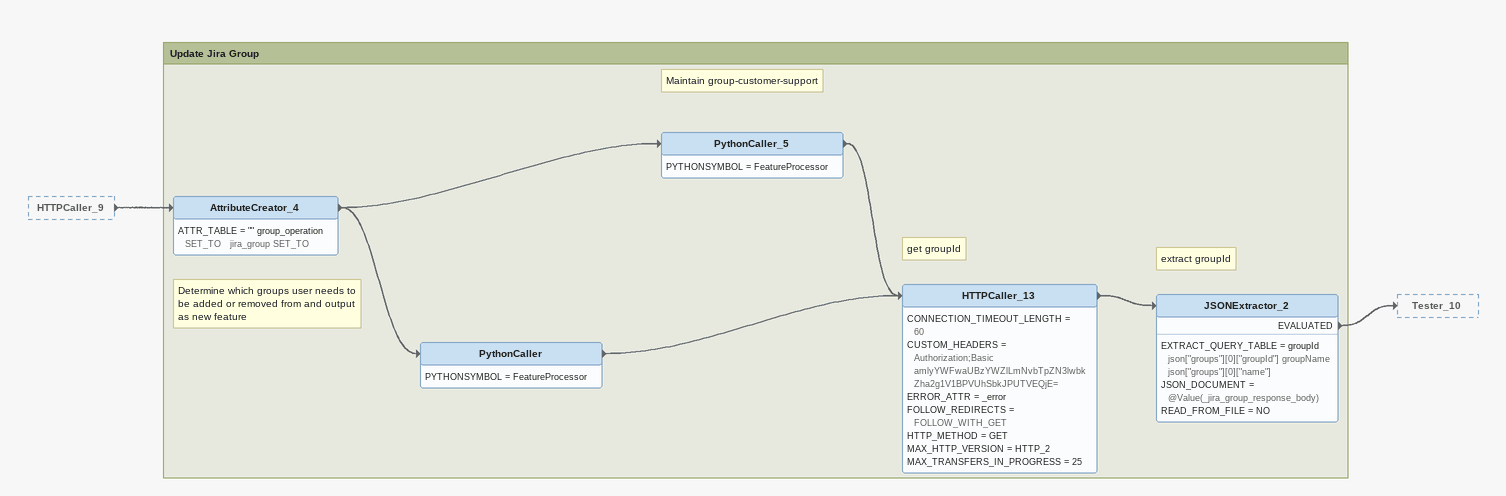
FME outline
HTTPCaller_9 [outside]
    -> AttributeCreator_4

Bookmark: Update Jira Group
AttributeCreator_4
    ATTR_TABLE = "" group_operation SET_TO   jira_group SET_TO
    -> PythonCaller
    -> PythonCaller_5
Note: Maintain group-customer-support
PythonCaller_5
    PYTHONSYMBOL = FeatureProcessor
    -> HTTPCaller_13
Note: Determine which groups user needs to be added or removed from and output as new feature
PythonCaller
    PYTHONSYMBOL = FeatureProcessor
    -> HTTPCaller_13
Note: get groupId
HTTPCaller_13
    CONNECTION_TIMEOUT_LENGTH = 60
    CUSTOM_HEADERS = Authorization;Basic amlyYWFwaUBzYWZlLmNvbTpZN3lwbkZha2g1V1BPVUhSbkJPUTVEQjE=
    ERROR_ATTR = _error
    FOLLOW_REDIRECTS = FOLLOW_WITH_GET
    HTTP_METHOD = GET
    MAX_HTTP_VERSION = HTTP_2
    MAX_TRANSFERS_IN_PROGRESS = 25
    -> JSONExtractor_2
Note: extract groupId
JSONExtractor_2
    EXTRACT_QUERY_TABLE = groupId json["groups"][0]["groupId"] groupName json["groups"][0]["name"]
    JSON_DOCUMENT = @Value(_jira_group_response_body)
    READ_FROM_FILE = NO
    EVALUATED -> Tester_10
